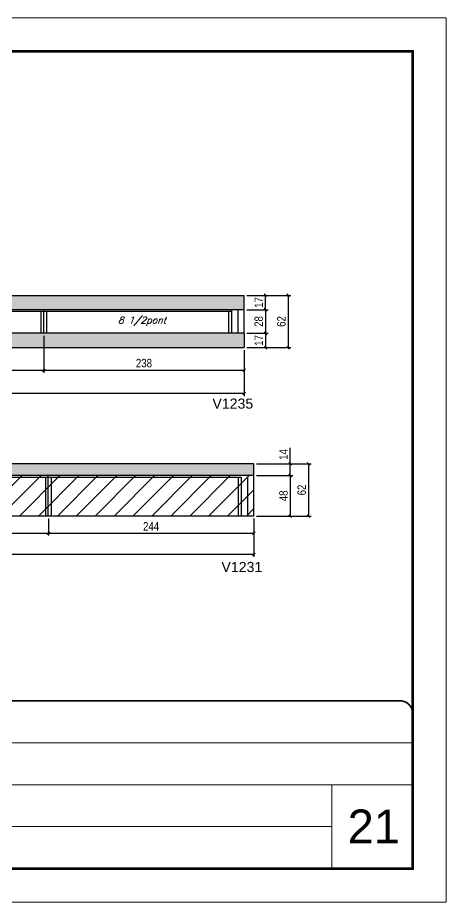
# Model space of a CAD drawing. Extents: x 3309 to 9563, y -2522 to 14608.
# Drawn here: x 4285 to 4794, y 7815 to 8865 of the extents above; entities that cross this region are included whole.
import ezdxf

# ---------------------------------------------------------------- set-up
doc = ezdxf.new("R2010")
doc.units = 0
doc.linetypes.add('CONTINUO', pattern=[0])
doc.linetypes.add('DASHED', pattern=[0.75, 0.5, -0.25])
for name, color, linetype in [('5', 5, 'Continuous'), ('COTA', 241, 'Continuous'), ('Painéis', 200, 'Continuous'), ('SARR_2.2x7', 40, 'Continuous'), ('SARR_3.5x7', 81, 'Continuous'), ('texto', 7, 'Continuous')]:
    doc.layers.add(name, color=color, linetype=linetype)
for name, color, linetype, lineweight in [('CARIMBO', 255, 'Continuous', 9), ('Folhas', 255, 'Continuous', 9), ('Hachura', 251, 'Continuous', 9), ('SARRAFO DE PRESSAO', 251, 'DASHED', 9)]:
    doc.layers.add(name, color=color, linetype=linetype, lineweight=lineweight)
doc.styles.add('ARIAL', font='arial.ttf')
doc.styles.add('COTA TECNICA', font='techl___.ttf', dxfattribs={"height": 10})
doc.styles.add('Romans', font='romans.shx')
doc.styles.get("Standard").update_dxf_attribs({"font": 'arial.ttf'})
doc.dimstyles.new('PAINEL', dxfattribs={"dimtxt": 10, "dimasz": 3, "dimexe": 3, "dimexo": 3, "dimgap": 3, "dimtad": 1, "dimdec": 1, "dimzin": 12, "dimdsep": 46, "dimtxsty": 'COTA TECNICA', "dimblk1": 'OBLIQUE', "dimblk2": 'OBLIQUE', "dimsah": 1, "dimcen": 0.9, "dimclrd": 4, "dimclre": 4, "dimclrt": 240, "dimadec": 1, "dimazin": 3, "dimtfac": 1, "dimtdec": 1, "dimtmove": 0, "dimatfit": 3, "dimfxl": 1, "dimtolj": 1, "dimtzin": 12, "dimarcsym": 0})
pattern_1 = [(50, (-3342.373, -4740.583), (5.4655401, -0.4781726), [0.5715, -6.2865]), (355, (-3342.373, -4740.583), (-1.0573026, 5.7317054), [0.4572, -5.0292175]), (100.451445, (-3341.9174, -4740.623), (4.4082374, 5.2535326), [0.4857003, -5.3427073]), (46.1842, (-3342.373, -4739.059), (8.1323712, -1.2612698), [0.85725, -9.42975]), (96.63556, (-3341.695, -4739.164), (7.122124, 7.4227837), [0.7285507, -8.0140682]), (351.18415, (-3342.373, -4739.059), (7.122124, 7.4227837), [0.685799, -7.543792]), (21, (-3341.611, -4739.44), (4.5484317, -3.067956), [0.5715, -6.2865]), (326, (-3341.611, -4739.44), (1.8540609, 5.525639), [0.4572, -5.0292]), (71.451445, (-3341.232, -4739.696), (6.4024926, 2.457683), [0.4857003, -5.3426981]), (37.5, (-3342.3729, -4740.5832), (0.0926581, 2.53665117), [0, -4.96824, 0, -5.1054, 0, -5.04825]), (7.5, (-3342.373, -4740.5832), (2.00458988, 3.00541724), [0, -2.91084, 0, -4.85394, 0, -1.92405]), (327.5, (-3344.0721, -4740.5832), (4.06771786, -0.17186232), [0, -1.905, 0, -5.9436, 0, -7.8867]), (317.5, (-3344.834, -4740.5832), (4.44387544, 0.7627947), [0, -2.4765, 0, -3.94716, 0, -5.6007])]

# ---------------------------------------------------------------- blocks, each defined once
blk = doc.blocks.new('9999999999')
at = {"color": 30, "linetype": 'CONTINUO'}
for p, q in [((98564.6, 34379.6), (99584, 34379.6)), ((98564.6, 34329.8), (99488, 34329.8)), ((99584, 34329.8), (99488, 34329.8)), ((99488, 34329.8), (99488, 34230.2)), ((98564.6, 34280), (99488, 34280))]:
    blk.add_line(p, q, dxfattribs=at)
at = {"color": 30, "linetype": 'CONTINUO', "const_width": 2}
blk.add_lwpolyline([(99584, 34230.2), (99584, 34414.4, 0.414214), (99569, 34429.4), (98229, 34429.4, 0.414214), (98214, 34414.4), (98214, 34245.2, 0.414214), (98229, 34230.2), (99584, 34230.2)], format="xyb", dxfattribs=at)
at = {"layer": 'Folhas'}
blk.add_lwpolyline([(98139, 34190.2), (99624, 34190.2), (99624, 35240.2), (98139, 35240.2)], close=True, dxfattribs=at)
at = {"layer": 'Folhas', "color": 30, "const_width": 3}
blk.add_lwpolyline([(98214, 34230.2), (99584, 34230.2), (99584, 35200.2), (98214, 35200.2)], close=True, dxfattribs=at)
blk = doc.blocks.new('_Oblique')
at = {"color": 0, "linetype": 'ByBlock', "lineweight": -2}
blk.add_line((-0.5, -0.5), (0.5, 0.5), dxfattribs=at)
blk = doc.blocks.new('*D514')
at = {"layer": 'COTA', "color": 4, "linetype": 'ByBlock', "lineweight": -2, "transparency": 16777216}
for p, q in [((3584.4, 8470.4), (3584.4, 8415.9)), ((4554.4, 8470.4), (4554.4, 8415.9)), ((4554.4, 8418.9), (3584.4, 8418.9))]:
    blk.add_line(p, q, dxfattribs=at)
at = {"layer": 'Defpoints', "color": 0, "linetype": 'ByBlock', "transparency": 16777216}
for p in [(3584.4, 8473.4), (4554.4, 8473.4), (3584.4, 8418.9)]:
    blk.add_point(p, dxfattribs=at)
at = {"layer": 'COTA', "color": 4, "linetype": 'ByBlock', "lineweight": -2, "transparency": 16777216, "xscale": 3, "yscale": 3, "zscale": 3, "rotation": 180}
blk.add_blockref('_Oblique', (3584.4, 8418.9), dxfattribs=at)
at = {"layer": 'COTA', "color": 4, "linetype": 'ByBlock', "lineweight": -2, "transparency": 16777216, "xscale": 3, "yscale": 3, "zscale": 3}
blk.add_blockref('_Oblique', (4554.4, 8418.9), dxfattribs=at)
at = {"layer": 'COTA', "color": 240, "linetype": 'ByBlock', "transparency": 16777216, "insert": (4069.4, 8427.1), "char_height": 10, "attachment_point": 5, "style": 'COTA TECNICA'}
blk.add_mtext('\\A1;970', dxfattribs=at)
blk = doc.blocks.new('*D513')
at = {"layer": 'COTA', "color": 4, "lineweight": -2, "transparency": 16777216}
for p, q in [((4557.4, 8535.4), (4609.7, 8535.4)), ((4606.7, 8535.4), (4606.7, 8473.4)), ((4557.4, 8473.4), (4609.7, 8473.4))]:
    blk.add_line(p, q, dxfattribs=at)
at = {"layer": 'Defpoints', "color": 0, "transparency": 16777216}
for p in [(4554.4, 8535.4, 0), (4554.4, 8473.4, 0), (4606.7, 8473.4)]:
    blk.add_point(p, dxfattribs=at)
at = {"layer": 'COTA', "color": 4, "lineweight": -2, "transparency": 16777216, "xscale": 3, "yscale": 3, "zscale": 3}
for p, rotation in [((4606.7, 8535.4), 90), ((4606.7, 8473.4), 270)]:
    blk.add_blockref('_Oblique', p, dxfattribs=dict(at, rotation=rotation))
at = {"layer": 'COTA', "color": 240, "transparency": 16777216, "insert": (4598.6, 8504.4), "char_height": 10, "attachment_point": 5, "rotation": 90, "style": 'COTA TECNICA'}
blk.add_mtext('\\A1;62', dxfattribs=at)
blk = doc.blocks.new('*D515')
at = {"layer": 'COTA', "color": 4, "lineweight": -2, "transparency": 16777216}
for p, q in [((4072.4, 8487.4), (4072.4, 8443.6)), ((4316.4, 8487.4), (4316.4, 8443.6)), ((4072.4, 8446.6), (4316.4, 8446.6))]:
    blk.add_line(p, q, dxfattribs=at)
at = {"layer": 'Defpoints', "color": 0, "transparency": 16777216}
for p in [(4072.4, 8490.4, 0), (4316.4, 8490.4, 0), (4316.4, 8446.6)]:
    blk.add_point(p, dxfattribs=at)
at = {"layer": 'COTA', "color": 4, "lineweight": -2, "transparency": 16777216, "xscale": 3, "yscale": 3, "zscale": 3, "rotation": 180}
blk.add_blockref('_Oblique', (4072.4, 8446.6), dxfattribs=at)
at = {"layer": 'COTA', "color": 4, "lineweight": -2, "transparency": 16777216, "xscale": 3, "yscale": 3, "zscale": 3}
blk.add_blockref('_Oblique', (4316.4, 8446.6), dxfattribs=at)
at = {"layer": 'COTA', "color": 240, "transparency": 16777216, "insert": (4194.4, 8454.7), "char_height": 10, "attachment_point": 5, "style": 'COTA TECNICA'}
blk.add_mtext('\\A1;244', dxfattribs=at)
blk = doc.blocks.new('*D516')
at = {"layer": 'COTA', "color": 4, "lineweight": -2, "transparency": 16777216}
for p, q in [((4557.4, 8518.4), (4582.7, 8518.4)), ((4579.7, 8518.4), (4579.7, 8490.4)), ((4557.4, 8490.4), (4582.7, 8490.4))]:
    blk.add_line(p, q, dxfattribs=at)
at = {"layer": 'Defpoints', "color": 0, "transparency": 16777216}
for p in [(4554.4, 8518.4, 0), (4554.4, 8490.4, 0), (4579.7, 8490.4)]:
    blk.add_point(p, dxfattribs=at)
at = {"layer": 'COTA', "color": 4, "lineweight": -2, "transparency": 16777216, "xscale": 3, "yscale": 3, "zscale": 3}
for p, rotation in [((4579.7, 8518.4), 90), ((4579.7, 8490.4), 270)]:
    blk.add_blockref('_Oblique', p, dxfattribs=dict(at, rotation=rotation))
at = {"layer": 'COTA', "color": 240, "transparency": 16777216, "insert": (4571.7, 8504.4), "char_height": 10, "attachment_point": 5, "rotation": 90, "style": 'COTA TECNICA'}
blk.add_mtext('\\A1;28', dxfattribs=at)
blk = doc.blocks.new('*D517')
at = {"layer": 'COTA', "color": 4, "lineweight": -2, "transparency": 16777216}
for p, q in [((4557.4, 8535.4), (4582.7, 8535.4)), ((4579.7, 8518.4), (4579.7, 8535.4)), ((4557.4, 8518.4), (4582.7, 8518.4))]:
    blk.add_line(p, q, dxfattribs=at)
at = {"layer": 'Defpoints', "color": 0, "transparency": 16777216}
for p in [(4554.4, 8535.4, 0), (4579.7, 8535.4), (4554.4, 8518.4, 0)]:
    blk.add_point(p, dxfattribs=at)
at = {"layer": 'COTA', "color": 4, "lineweight": -2, "transparency": 16777216, "xscale": 3, "yscale": 3, "zscale": 3}
for p, rotation in [((4579.7, 8535.4), 90), ((4579.7, 8518.4), 270)]:
    blk.add_blockref('_Oblique', p, dxfattribs=dict(at, rotation=rotation))
at = {"layer": 'COTA', "color": 240, "transparency": 16777216, "insert": (4571.7, 8526.9), "char_height": 10, "attachment_point": 5, "rotation": 90, "style": 'COTA TECNICA'}
blk.add_mtext('\\A1;17', dxfattribs=at)
blk = doc.blocks.new('*D518')
at = {"layer": 'COTA', "color": 4, "lineweight": -2, "transparency": 16777216}
for p, q in [((4316.4, 8487.4), (4316.4, 8443.6)), ((4554.4, 8470.4), (4554.4, 8443.6)), ((4316.4, 8446.6), (4554.4, 8446.6))]:
    blk.add_line(p, q, dxfattribs=at)
at = {"layer": 'Defpoints', "color": 0, "transparency": 16777216}
for p in [(4316.4, 8490.4, 0), (4554.4, 8473.4, 0), (4554.4, 8446.6)]:
    blk.add_point(p, dxfattribs=at)
at = {"layer": 'COTA', "color": 4, "lineweight": -2, "transparency": 16777216, "xscale": 3, "yscale": 3, "zscale": 3, "rotation": 180}
blk.add_blockref('_Oblique', (4316.4, 8446.6), dxfattribs=at)
at = {"layer": 'COTA', "color": 4, "lineweight": -2, "transparency": 16777216, "xscale": 3, "yscale": 3, "zscale": 3}
blk.add_blockref('_Oblique', (4554.4, 8446.6), dxfattribs=at)
at = {"layer": 'COTA', "color": 240, "transparency": 16777216, "insert": (4435.4, 8454.9), "char_height": 10, "attachment_point": 5, "style": 'COTA TECNICA'}
blk.add_mtext('\\A1;238', dxfattribs=at)
blk = doc.blocks.new('*D519')
at = {"layer": 'COTA', "color": 4, "lineweight": -2, "transparency": 16777216}
for p, q in [((4557.4, 8490.4), (4582.7, 8490.4)), ((4579.7, 8490.4), (4579.7, 8473.4)), ((4557.4, 8473.4), (4582.7, 8473.4))]:
    blk.add_line(p, q, dxfattribs=at)
at = {"layer": 'Defpoints', "color": 0, "transparency": 16777216}
for p in [(4554.4, 8490.4, 0), (4554.4, 8473.4, 0), (4579.7, 8473.4)]:
    blk.add_point(p, dxfattribs=at)
at = {"layer": 'COTA', "color": 4, "lineweight": -2, "transparency": 16777216, "xscale": 3, "yscale": 3, "zscale": 3}
for p, rotation in [((4579.7, 8490.4), 90), ((4579.7, 8473.4), 270)]:
    blk.add_blockref('_Oblique', p, dxfattribs=dict(at, rotation=rotation))
at = {"layer": 'COTA', "color": 240, "transparency": 16777216, "insert": (4571.7, 8481.9), "char_height": 10, "attachment_point": 5, "rotation": 90, "style": 'COTA TECNICA'}
blk.add_mtext('\\A1;17', dxfattribs=at)
blk = doc.blocks.new('*D529')
at = {"layer": 'COTA', "color": 4, "linetype": 'ByBlock', "lineweight": -2, "transparency": 16777216}
for p, q in [((3904.9, 8270.4), (3904.9, 8224.9)), ((4565.9, 8270.4), (4565.9, 8224.9)), ((4565.9, 8227.9), (3904.9, 8227.9))]:
    blk.add_line(p, q, dxfattribs=at)
at = {"layer": 'Defpoints', "color": 0, "linetype": 'ByBlock', "transparency": 16777216}
for p in [(3904.9, 8273.4), (4565.9, 8273.4), (3904.9, 8227.9)]:
    blk.add_point(p, dxfattribs=at)
at = {"layer": 'COTA', "color": 4, "linetype": 'ByBlock', "lineweight": -2, "transparency": 16777216, "xscale": 3, "yscale": 3, "zscale": 3, "rotation": 180}
blk.add_blockref('_Oblique', (3904.9, 8227.9), dxfattribs=at)
at = {"layer": 'COTA', "color": 4, "linetype": 'ByBlock', "lineweight": -2, "transparency": 16777216, "xscale": 3, "yscale": 3, "zscale": 3}
blk.add_blockref('_Oblique', (4565.9, 8227.9), dxfattribs=at)
at = {"layer": 'COTA', "color": 240, "linetype": 'ByBlock', "transparency": 16777216, "insert": (4235.4, 8236), "char_height": 10, "attachment_point": 5, "style": 'COTA TECNICA'}
blk.add_mtext('\\A1;661', dxfattribs=at)
blk = doc.blocks.new('*D520')
at = {"layer": 'COTA', "color": 4, "lineweight": -2, "transparency": 16777216}
for p, q in [((4077.9, 8270.4), (4077.9, 8250.2)), ((4321.9, 8270.4), (4321.9, 8250.2)), ((4077.9, 8253.2), (4321.9, 8253.2))]:
    blk.add_line(p, q, dxfattribs=at)
at = {"layer": 'Defpoints', "color": 0, "transparency": 16777216}
for p in [(4077.9, 8273.4, 0), (4321.9, 8273.4, 0), (4321.9, 8253.2)]:
    blk.add_point(p, dxfattribs=at)
at = {"layer": 'COTA', "color": 4, "lineweight": -2, "transparency": 16777216, "xscale": 3, "yscale": 3, "zscale": 3, "rotation": 180}
blk.add_blockref('_Oblique', (4077.9, 8253.2), dxfattribs=at)
at = {"layer": 'COTA', "color": 4, "lineweight": -2, "transparency": 16777216, "xscale": 3, "yscale": 3, "zscale": 3}
blk.add_blockref('_Oblique', (4321.9, 8253.2), dxfattribs=at)
at = {"layer": 'COTA', "color": 240, "transparency": 16777216, "insert": (4199.9, 8261.3), "char_height": 10, "attachment_point": 5, "style": 'COTA TECNICA'}
blk.add_mtext('\\A1;244', dxfattribs=at)
blk = doc.blocks.new('*D525')
at = {"layer": 'COTA', "color": 4, "lineweight": -2, "transparency": 16777216}
for p, q in [((4321.9, 8270.4), (4321.9, 8250.2)), ((4565.9, 8270.4), (4565.9, 8250.2)), ((4321.9, 8253.2), (4565.9, 8253.2))]:
    blk.add_line(p, q, dxfattribs=at)
at = {"layer": 'Defpoints', "color": 0, "transparency": 16777216}
for p in [(4321.9, 8273.4, 0), (4565.9, 8273.4, 0), (4565.9, 8253.2)]:
    blk.add_point(p, dxfattribs=at)
at = {"layer": 'COTA', "color": 4, "lineweight": -2, "transparency": 16777216, "xscale": 3, "yscale": 3, "zscale": 3, "rotation": 180}
blk.add_blockref('_Oblique', (4321.9, 8253.2), dxfattribs=at)
at = {"layer": 'COTA', "color": 4, "lineweight": -2, "transparency": 16777216, "xscale": 3, "yscale": 3, "zscale": 3}
blk.add_blockref('_Oblique', (4565.9, 8253.2), dxfattribs=at)
at = {"layer": 'COTA', "color": 240, "transparency": 16777216, "insert": (4443.9, 8261.3), "char_height": 10, "attachment_point": 5, "style": 'COTA TECNICA'}
blk.add_mtext('\\A1;244', dxfattribs=at)
blk = doc.blocks.new('*D522')
at = {"layer": 'COTA', "color": 4, "lineweight": -2, "transparency": 16777216}
for p, q in [((4568.9, 8321.4), (4612.1, 8321.4)), ((4609.1, 8321.4), (4609.1, 8273.4)), ((4568.9, 8273.4), (4612.1, 8273.4))]:
    blk.add_line(p, q, dxfattribs=at)
at = {"layer": 'Defpoints', "color": 0, "transparency": 16777216}
for p in [(4565.9, 8321.4, 0), (4565.9, 8273.4, 0), (4609.1, 8273.4)]:
    blk.add_point(p, dxfattribs=at)
at = {"layer": 'COTA', "color": 4, "lineweight": -2, "transparency": 16777216, "xscale": 3, "yscale": 3, "zscale": 3}
for p, rotation in [((4609.1, 8321.4), 90), ((4609.1, 8273.4), 270)]:
    blk.add_blockref('_Oblique', p, dxfattribs=dict(at, rotation=rotation))
at = {"layer": 'COTA', "color": 240, "transparency": 16777216, "insert": (4601.1, 8297.4), "char_height": 10, "attachment_point": 5, "rotation": 90, "style": 'COTA TECNICA'}
blk.add_mtext('\\A1;48', dxfattribs=at)
blk = doc.blocks.new('*D523')
at = {"layer": 'COTA', "color": 4, "lineweight": -2, "transparency": 16777216}
for p, q in [((4609.1, 8335.4), (4609.1, 8354.5)), ((4568.9, 8335.4), (4612.1, 8335.4)), ((4609.1, 8321.4), (4609.1, 8335.4)), ((4568.9, 8321.4), (4612.1, 8321.4))]:
    blk.add_line(p, q, dxfattribs=at)
at = {"layer": 'Defpoints', "color": 0, "transparency": 16777216}
for p in [(4565.9, 8335.4, 0), (4609.1, 8335.4), (4565.9, 8321.4, 0)]:
    blk.add_point(p, dxfattribs=at)
at = {"layer": 'COTA', "color": 4, "lineweight": -2, "transparency": 16777216, "xscale": 3, "yscale": 3, "zscale": 3}
for p, rotation in [((4609.1, 8335.4), 90), ((4609.1, 8321.4), 270)]:
    blk.add_blockref('_Oblique', p, dxfattribs=dict(at, rotation=rotation))
at = {"layer": 'COTA', "color": 240, "transparency": 16777216, "insert": (4601.1, 8346.5), "char_height": 10, "attachment_point": 5, "rotation": 90, "style": 'COTA TECNICA'}
blk.add_mtext('\\A1;14', dxfattribs=at)
blk = doc.blocks.new('*D524')
at = {"layer": 'COTA', "color": 4, "lineweight": -2, "transparency": 16777216}
for p, q in [((4568.9, 8335.4), (4633.8, 8335.4)), ((4630.8, 8335.4), (4630.8, 8273.4)), ((4568.9, 8273.4), (4633.8, 8273.4))]:
    blk.add_line(p, q, dxfattribs=at)
at = {"layer": 'Defpoints', "color": 0, "transparency": 16777216}
for p in [(4565.9, 8335.4, 0), (4565.9, 8273.4, 0), (4630.8, 8273.4)]:
    blk.add_point(p, dxfattribs=at)
at = {"layer": 'COTA', "color": 4, "lineweight": -2, "transparency": 16777216, "xscale": 3, "yscale": 3, "zscale": 3}
for p, rotation in [((4630.8, 8335.4), 90), ((4630.8, 8273.4), 270)]:
    blk.add_blockref('_Oblique', p, dxfattribs=dict(at, rotation=rotation))
at = {"layer": 'COTA', "color": 240, "transparency": 16777216, "insert": (4622.7, 8304.4), "char_height": 10, "attachment_point": 5, "rotation": 90, "style": 'COTA TECNICA'}
blk.add_mtext('\\A1;62', dxfattribs=at)

msp = doc.modelspace()

# ---------------------------------------------------------------- hatches: boundary and pattern name
at = {"layer": 'COTA'}
h = msp.add_hatch(dxfattribs=at)
h.set_pattern_fill('AR-CONC', color=256, scale=0.03)
h.set_pattern_definition(pattern_1)
h.paths.add_polyline_path([(3584.37, 8535.42), (3584.37, 8518.42), (4554.37, 8518.42), (4554.37, 8535.42)])
h = msp.add_hatch(dxfattribs=at)
h.set_pattern_fill('AR-CONC', color=256, scale=0.03)
h.set_pattern_definition(pattern_1)
h.paths.add_polyline_path([(3584.37, 8473.42), (3584.37, 8490.42), (4554.37, 8490.42), (4554.37, 8473.42)])
h = msp.add_hatch(dxfattribs=at)
h.set_pattern_fill('AR-CONC', color=256, scale=0.03)
h.set_pattern_definition([(50, (-4894.5837, -1400.0656), (5.46554, -0.4781726), [0.5715, -6.2865]), (355, (-4894.5837, -1400.0656), (-1.0573026, 5.7317054), [0.4572, -5.0292175]), (100.451445, (-4894.128, -1400.1055), (4.4082374, 5.2535326), [0.4857003, -5.3427073]), (46.1842, (-4894.584, -1398.5416), (8.1323712, -1.26127), [0.85725, -9.42975]), (96.63556, (-4893.906, -1398.647), (7.122124, 7.4227837), [0.7285507, -8.014068]), (351.18415, (-4894.584, -1398.542), (7.122124, 7.4227837), [0.685799, -7.543792]), (21, (-4893.8217, -1398.9226), (4.5484317, -3.067956), [0.5715, -6.2865]), (326, (-4893.8217, -1398.9226), (1.8540609, 5.525639), [0.4572, -5.0292]), (71.451445, (-4893.4427, -1399.1783), (6.4024926, 2.457683), [0.4857003, -5.3426981]), (37.5, (-4894.5837, -1400.0656), (0.0926581, 2.53665117), [0, -4.96824, 0, -5.1054, 0, -5.04825]), (7.5, (-4894.5837, -1400.0656), (2.0045899, 3.00541724), [0, -2.91084, 0, -4.85394, 0, -1.92405]), (327.5, (-4896.283, -1400.0656), (4.06771786, -0.17186232), [0, -1.905, 0, -5.9436, 0, -7.8867]), (317.5, (-4897.045, -1400.0656), (4.4438754, 0.7627947), [0, -2.4765, 0, -3.94716, 0, -5.6007])])
h.paths.add_polyline_path([(3874.87, 8273.42), (3904.87, 8273.42), (3904.87, 8321.42), (4565.87, 8321.42), (4565.87, 8335.42), (3584.37, 8335.42), (3584.37, 8321.42), (3874.87, 8321.42)])
at = {"layer": 'Hachura', "linetype": 'ByBlock'}
h = msp.add_hatch(dxfattribs=at)
h.set_pattern_fill('ANSI31', color=256, scale=5)
h.set_pattern_definition([(45, (-121.667, 137.285), (-11.22532, 11.22532), [])])
h.paths.add_polyline_path([(3706.37, 8321.42), (3584.37, 8321.42), (3584.37, 8273.42), (3706.37, 8273.42)])
h.paths.add_polyline_path([(3874.87, 8321.42), (3706.37, 8321.42), (3706.37, 8273.42), (3874.87, 8273.42)])
h.paths.add_polyline_path([(4077.87, 8321.42), (3904.87, 8321.42), (3904.87, 8273.42), (4077.87, 8273.42)])
h.paths.add_polyline_path([(4321.87, 8321.42), (4077.87, 8321.42), (4077.87, 8273.42), (4321.87, 8273.42)])
h.paths.add_polyline_path([(4565.87, 8321.42), (4321.87, 8321.42), (4321.87, 8273.42), (4565.87, 8273.42)])

# ---------------------------------------------------------------- linework, layer by layer
at = {"layer": 'COTA'}
for p, q in [((3584.37, 8535.42, 0), (4554.37, 8535.42, 0)), ((4554.37, 8518.42, 0), (4554.37, 8535.42, 0)), ((4554.37, 8490.42, 0), (4554.37, 8473.42, 0)), ((3584.37, 8473.42, 0), (4554.37, 8473.42, 0)), ((4565.87, 8335.42, 0), (3584.37, 8335.42, 0)), ((4565.87, 8321.42, 0), (4565.87, 8335.42, 0))]:
    msp.add_line(p, q, dxfattribs=at)
at = {"layer": 'Painéis', "linetype": 'ByBlock'}
for p, q in [((4554.37, 8518.42, 0), (3584.37, 8518.42, 0)), ((4316.37, 8490.42, 0), (4316.37, 8518.42, 0)), ((4554.37, 8490.42, 0), (4554.37, 8518.42, 0)), ((4554.37, 8490.42, 0), (3584.37, 8490.42, 0)), ((4565.87, 8321.42, 0), (3904.87, 8321.42, 0)), ((4321.87, 8273.42, 0), (4321.87, 8321.42, 0)), ((4565.87, 8273.42, 0), (4565.87, 8321.42, 0)), ((4565.87, 8273.42, 0), (3904.87, 8273.42, 0))]:
    msp.add_line(p, q, dxfattribs=at)
at = {"layer": 'SARR_2.2x7', "linetype": 'Continuous'}
for p, q in [((4316.37, 8516.22, 0), (4072.37, 8516.22, 0)), ((4539.37, 8516.22, 0), (4316.37, 8516.22, 0)), ((4547.37, 8490.42, 0), (4547.37, 8518.42, 0)), ((4321.87, 8319.22, 0), (4077.87, 8319.22, 0)), ((4550.87, 8319.22, 0), (4321.87, 8319.22, 0)), ((4558.87, 8273.42, 0), (4558.87, 8319.42, 0))]:
    msp.add_line(p, q, dxfattribs=at)
at = {"layer": 'SARR_3.5x7'}
for p, q in [((4312.87, 8516.22, 0), (4312.87, 8490.42, 0)), ((4319.87, 8516.22, 0), (4319.87, 8490.42, 0)), ((4535.87, 8516.22, 0), (4535.87, 8490.42, 0)), ((4539.37, 8518.42, 0), (4539.37, 8490.42, 0)), ((4318.37, 8319.22, 0), (4318.37, 8273.42, 0)), ((4325.37, 8319.22, 0), (4325.37, 8273.42, 0)), ((4547.37, 8319.22, 0), (4547.37, 8273.42, 0)), ((4550.87, 8319.42, 0), (4550.87, 8273.42, 0))]:
    msp.add_line(p, q, dxfattribs=at)

# ---------------------------------------------------------------- block references
at = {"layer": 'SARRAFO DE PRESSAO', "color": 6, "linetype": 'ByBlock'}
msp.add_blockref('9999999999', (-94829.61, -26375.22), dxfattribs=at)

# ---------------------------------------------------------------- texts
at = {"layer": '5', "linetype": 'Continuous'}
for s, rotation, p in [('V1235', 0.00004, (4516.67, 8400.92, 0)), ('V1231', 359.99996, (4527.4, 8207, 0))]:
    msp.add_text(s, height=12, rotation=rotation, dxfattribs=at).set_placement(p)
at = {"layer": 'CARIMBO', "style": 'ARIAL'}
msp.add_text('21', height=40, dxfattribs=at).set_placement((4677.23, 7885.13))
at = {"layer": 'texto', "color": 2, "insert": (4433.12, 8504.76, 0), "char_height": 8, "attachment_point": 5, "style": 'Romans'}
msp.add_mtext('{\\Q19;\\C256;8 1/2pont}', dxfattribs=at)

# ---------------------------------------------------------------- dimensions: what is measured, and where the dimension line sits
at = {"layer": 'COTA'}
for base, p1, p2, picture, middle in [((4606.72, 8473.42), (4554.37, 8535.42, 0), (4554.37, 8473.42, 0), '*D513', (4598.62, 8504.42)), ((4579.75, 8535.42), (4554.37, 8518.42, 0), (4554.37, 8535.42, 0), '*D517', (4571.67, 8526.92)), ((4579.75, 8490.42), (4554.37, 8518.42, 0), (4554.37, 8490.42, 0), '*D516', (4571.65, 8504.42)), ((4579.75, 8473.42), (4554.37, 8490.42, 0), (4554.37, 8473.42, 0), '*D519', (4571.67, 8481.92)), ((4609.15, 8335.42), (4565.87, 8321.42, 0), (4565.87, 8335.42, 0), '*D523', (4601.08, 8346.48)), ((4630.84, 8273.42), (4565.87, 8335.42, 0), (4565.87, 8273.42, 0), '*D524', (4622.74, 8304.42)), ((4609.15, 8273.42), (4565.87, 8321.42, 0), (4565.87, 8273.42, 0), '*D522', (4601.05, 8297.42))]:
    dim = msp.add_linear_dim(base=base, p1=p1, p2=p2, angle=90, dimstyle='PAINEL', dxfattribs=at)
    dim.commit()
    dim.dimension.update_dxf_attribs({"geometry": picture, "text_midpoint": middle})
for base, p1, p2, picture, middle in [((4316.37, 8446.64), (4072.37, 8490.42, 0), (4316.37, 8490.42, 0), '*D515', (4194.37, 8454.71)), ((4554.37, 8446.64), (4316.37, 8490.42, 0), (4554.37, 8473.42, 0), '*D518', (4435.37, 8454.88)), ((4321.87, 8253.18), (4077.87, 8273.42, 0), (4321.87, 8273.42, 0), '*D520', (4199.87, 8261.25)), ((4565.87, 8253.18), (4321.87, 8273.42, 0), (4565.87, 8273.42, 0), '*D525', (4443.87, 8261.25))]:
    dim = msp.add_linear_dim(base=base, p1=p1, p2=p2, dimstyle='PAINEL', dxfattribs=at)
    dim.commit()
    dim.dimension.update_dxf_attribs({"geometry": picture, "text_midpoint": middle})
at = {"layer": 'COTA', "linetype": 'ByBlock'}
for base, p1, p2, picture, middle in [((3584.37, 8418.93, 0), (4554.37, 8473.42, 0), (3584.37, 8473.42, 0), '*D514', (4069.37, 8427.06, 0)), ((3904.87, 8227.93, 0), (4565.87, 8273.42, 0), (3904.87, 8273.42, 0), '*D529', (4235.37, 8236.03, 0))]:
    dim = msp.add_linear_dim(base=base, p1=p1, p2=p2, angle=180, dimstyle='PAINEL', dxfattribs=at)
    dim.commit()
    dim.dimension.update_dxf_attribs({"geometry": picture, "text_midpoint": middle})

doc.saveas('drawing.dxf')
